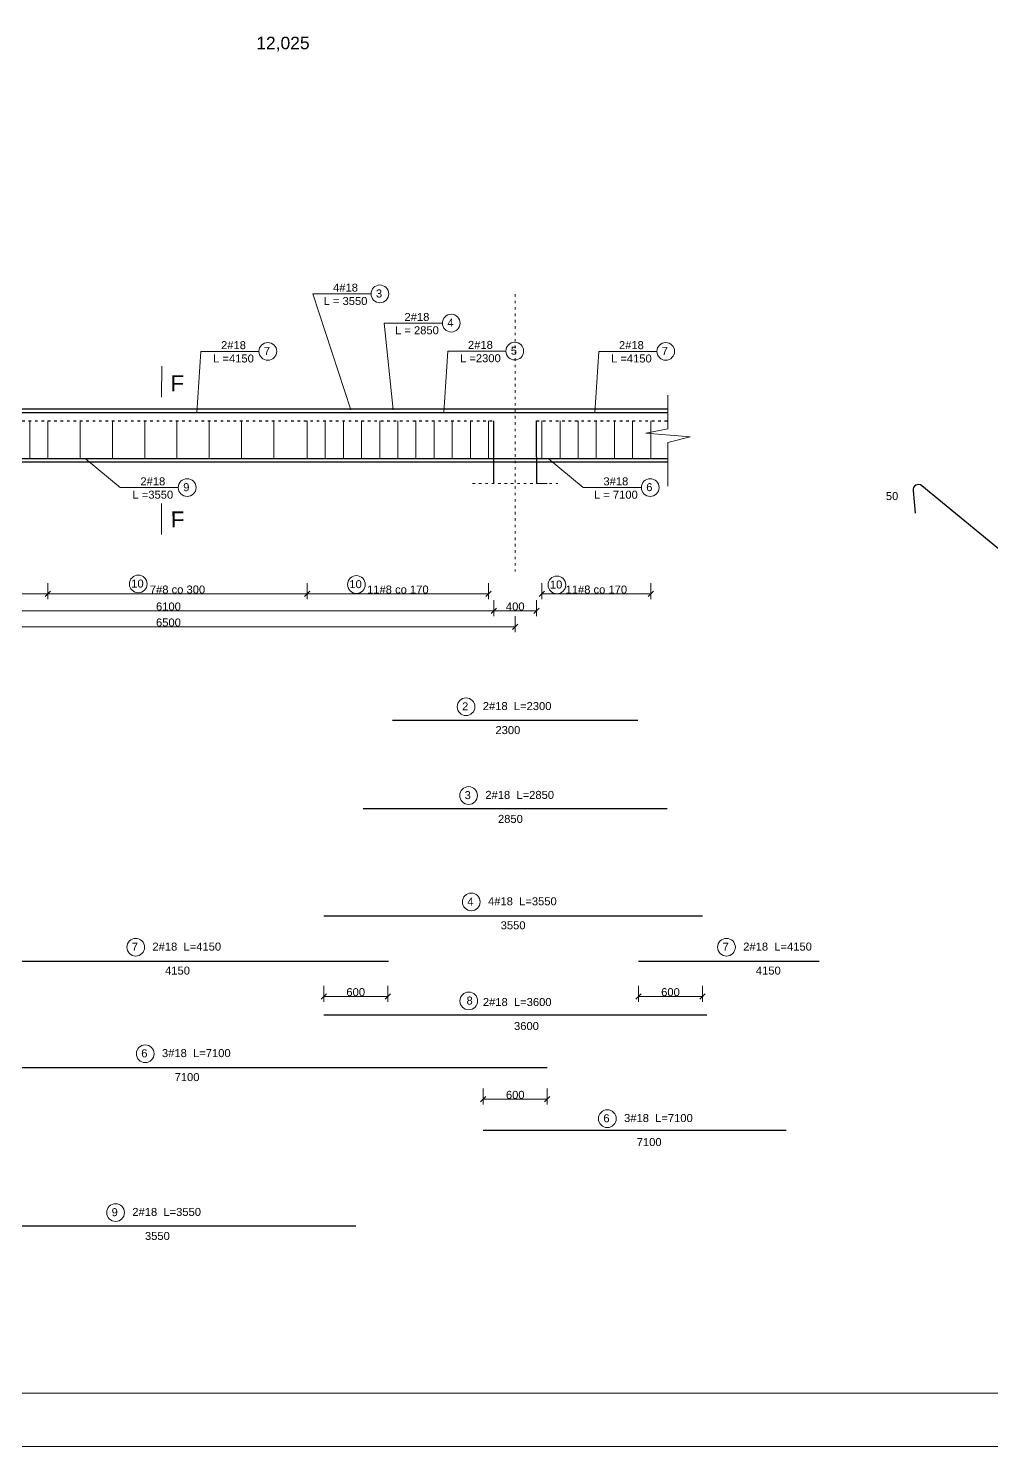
# Model space of a CAD drawing. Header units: millimetres. Extents: x 167217 to 300968, y 226456 to 301181.
# Drawn here: x 179010 to 188038, y 271481 to 284776 of the extents above; entities that cross this region are included whole.
import ezdxf

# ---------------------------------------------------------------- set-up
doc = ezdxf.new("R2010")
doc.units = ezdxf.units.MM
doc.linetypes.add('ACAD_ISO03W100', pattern=[30, 12, -18])
doc.layers.get('0').update_dxf_attribs({"lineweight": 5})
doc.layers.get('Defpoints').update_dxf_attribs({"lineweight": 25})
for name, color, linetype, lineweight in [('Linie', 7, 'Continuous', 5), ('opisówka', 255, 'Continuous', 5), ('Osie', 7, 'ACAD_ISO03W100', 5), ('pręty fi 20', 3, 'Continuous', 50), ('Słupy', 1, 'Continuous', 25), ('zbrojenie dolne', 210, 'Continuous', 25), ('zbrojenie górne', 70, 'Continuous', 25), ('Ściany', 1, 'Continuous', 25)]:
    doc.layers.add(name, color=color, linetype=linetype, lineweight=lineweight)
doc.styles.add('KB2', font='arial.ttf', dxfattribs={"height": 230})
doc.styles.get("Standard").update_dxf_attribs({"font": 'arial.ttf'})
doc.dimstyles.new('Kopia KB2', dxfattribs={"dimscale": 0, "dimtxt": 75, "dimasz": 50, "dimexe": 50, "dimexo": 6.25, "dimtad": 1, "dimdec": 0, "dimtxsty": 'Standard', "dimblk": 'OBLIQUE', "dimcen": 2.5, "dimclrd": 256, "dimadec": 0, "dimazin": 0, "dimtfac": 1, "dimtdec": 0, "dimtmove": 0, "dimatfit": 2, "dimldrblk": 'DOT', "dimfxl": 100, "dimfxlon": 1, "dimlwd": 5, "dimlwe": 5, "dimarcsym": 0})

# ---------------------------------------------------------------- blocks, each defined once
blk = doc.blocks.new('_Oblique')
at = {"color": 0, "linetype": 'ByBlock', "lineweight": -2}
blk.add_line((-0.5, -0.5), (0.5, 0.5), dxfattribs=at)
blk = doc.blocks.new('*D282')
at = {"layer": 'Defpoints', "color": 0, "lineweight": 5, "ltscale": 100, "transparency": 16777216}
for p in [(181778, 276458), (182378, 276033), (181778, 275702)]:
    blk.add_point(p, dxfattribs=at)
at = {"layer": 'opisówka', "color": 0, "linetype": 'Continuous', "lineweight": 5, "ltscale": 100, "transparency": 16777216}
for p, q in [((181778, 275802), (181778, 275652)), ((182378, 275802), (182378, 275652))]:
    blk.add_line(p, q, dxfattribs=at)
at = {"layer": 'opisówka', "linetype": 'Continuous', "lineweight": 5, "ltscale": 100, "transparency": 16777216}
blk.add_line((182378, 275702), (181778, 275702), dxfattribs=at)
at = {"layer": 'opisówka', "lineweight": 5, "ltscale": 100, "transparency": 16777216, "xscale": 50, "yscale": 50, "zscale": 50, "rotation": 180}
blk.add_blockref('_Oblique', (181778, 275702), dxfattribs=at)
at = {"layer": 'opisówka', "lineweight": 5, "ltscale": 100, "transparency": 16777216, "xscale": 50, "yscale": 50, "zscale": 50}
blk.add_blockref('_Oblique', (182378, 275702), dxfattribs=at)
at = {"layer": 'opisówka', "color": 0, "ltscale": 100, "transparency": 16777216, "insert": (182078, 275741), "char_height": 75, "attachment_point": 5}
blk.add_mtext('600', dxfattribs=at)
blk = doc.blocks.new('_Dot')
at = {"color": 0, "linetype": 'ByBlock', "lineweight": -2}
blk.add_line((-0.5, 0), (-1, 0), dxfattribs=at)
at = {"color": 0, "linetype": 'ByBlock', "const_width": 0.5}
blk.add_lwpolyline([(-0.25, 0, 1), (0.25, 0, 1)], format="xyb", close=True, dxfattribs=at)
blk = doc.blocks.new('*D283')
at = {"layer": 'Defpoints', "color": 0, "lineweight": 5, "ltscale": 100, "transparency": 16777216}
for p in [(183273, 274939), (183873, 274939), (183273, 274739)]:
    blk.add_point(p, dxfattribs=at)
at = {"layer": 'opisówka', "color": 0, "linetype": 'Continuous', "lineweight": 5, "ltscale": 100, "transparency": 16777216}
for p, q in [((183273, 274839), (183273, 274689)), ((183873, 274839), (183873, 274689))]:
    blk.add_line(p, q, dxfattribs=at)
at = {"layer": 'opisówka', "linetype": 'Continuous', "lineweight": 5, "ltscale": 100, "transparency": 16777216}
blk.add_line((183873, 274739), (183273, 274739), dxfattribs=at)
at = {"layer": 'opisówka', "lineweight": 5, "ltscale": 100, "transparency": 16777216, "xscale": 50, "yscale": 50, "zscale": 50, "rotation": 180}
blk.add_blockref('_Oblique', (183273, 274739), dxfattribs=at)
at = {"layer": 'opisówka', "lineweight": 5, "ltscale": 100, "transparency": 16777216, "xscale": 50, "yscale": 50, "zscale": 50}
blk.add_blockref('_Oblique', (183873, 274739), dxfattribs=at)
at = {"layer": 'opisówka', "color": 0, "ltscale": 100, "transparency": 16777216, "insert": (183573, 274778), "char_height": 75, "attachment_point": 5}
blk.add_mtext('600', dxfattribs=at)
blk = doc.blocks.new('*U291')
at = {"layer": 'pręty fi 20', "lineweight": 5}
blk.add_line((0, 177), (0, -177), dxfattribs=at)
blk = doc.blocks.new('*U292')
at = {"layer": 'pręty fi 20', "color": 0, "linetype": 'ByBlock', "lineweight": -2, "transparency": 16777216}
for p in [(0, 0), (170, 0), (340, 0), (510, 0), (680, 0), (850, 0), (1020, 0), (1190, 0), (1360, 0), (1530, 0), (1700, 0), (1870, 0)]:
    blk.add_blockref('*U291', p, dxfattribs=at)
blk = doc.blocks.new('*U293')
at = {"layer": 'pręty fi 20', "lineweight": 5}
blk.add_line((0, 177), (0, -177), dxfattribs=at)
blk = doc.blocks.new('*U294')
at = {"layer": 'pręty fi 20', "color": 0, "linetype": 'ByBlock', "lineweight": -2, "transparency": 16777216}
for p in [(0, 0), (170, 0), (340, 0), (510, 0), (680, 0), (850, 0), (1020, 0), (1190, 0), (1360, 0), (1530, 0), (1700, 0)]:
    blk.add_blockref('*U293', p, dxfattribs=at)
blk = doc.blocks.new('*U295')
at = {"layer": 'pręty fi 20', "lineweight": 5}
blk.add_line((0, 177), (0, -177), dxfattribs=at)
blk = doc.blocks.new('*U296')
at = {"layer": 'pręty fi 20', "color": 0, "linetype": 'ByBlock', "lineweight": -2, "transparency": 16777216}
for p in [(0, 0), (302.5, 0), (605, 0), (907.5, 0), (1210, 0), (1512.5, 0), (1815, 0), (2117.5, 0)]:
    blk.add_blockref('*U295', p, dxfattribs=at)
blk = doc.blocks.new('*U297')
at = {"layer": 'pręty fi 20', "lineweight": 5}
blk.add_line((0, 177), (0, -177), dxfattribs=at)
blk = doc.blocks.new('*U298')
at = {"layer": 'pręty fi 20', "color": 0, "linetype": 'ByBlock', "lineweight": -2, "transparency": 16777216}
for p in [(0, 0), (170, 0), (340, 0), (510, 0), (680, 0), (850, 0), (1020, 0)]:
    blk.add_blockref('*U297', p, dxfattribs=at)
blk = doc.blocks.new('*D302')
at = {"layer": 'Defpoints', "color": 0, "lineweight": 5, "transparency": 16777216}
for p in [(177323, 280713), (179193, 280713), (179193, 279476)]:
    blk.add_point(p, dxfattribs=at)
at = {"layer": 'opisówka', "color": 0, "linetype": 'Continuous', "lineweight": 5, "transparency": 16777216}
for p, q in [((177323, 279576), (177323, 279426)), ((179193, 279576), (179193, 279426))]:
    blk.add_line(p, q, dxfattribs=at)
at = {"layer": 'opisówka', "linetype": 'Continuous', "lineweight": 5, "transparency": 16777216}
blk.add_line((177323, 279476), (179193, 279476), dxfattribs=at)
at = {"layer": 'opisówka', "lineweight": 5, "transparency": 16777216, "xscale": 50, "yscale": 50, "zscale": 50, "rotation": 180}
blk.add_blockref('_Oblique', (177323, 279476), dxfattribs=at)
at = {"layer": 'opisówka', "lineweight": 5, "transparency": 16777216, "xscale": 50, "yscale": 50, "zscale": 50}
blk.add_blockref('_Oblique', (179193, 279476), dxfattribs=at)
at = {"layer": 'opisówka', "color": 0, "lineweight": 5, "transparency": 16777216, "insert": (178258, 279515), "char_height": 75, "attachment_point": 5}
blk.add_mtext('{\\fArial|b0|i0|c238|p34;12#8 co 170}', dxfattribs=at)
blk = doc.blocks.new('*D303')
at = {"layer": 'Defpoints', "color": 0, "lineweight": 5, "transparency": 16777216}
for p in [(179193, 280713), (181623, 280713), (181623, 279476)]:
    blk.add_point(p, dxfattribs=at)
at = {"layer": 'opisówka', "color": 0, "linetype": 'Continuous', "lineweight": 5, "transparency": 16777216}
for p, q in [((179193, 279576), (179193, 279426)), ((181623, 279576), (181623, 279426))]:
    blk.add_line(p, q, dxfattribs=at)
at = {"layer": 'opisówka', "linetype": 'Continuous', "lineweight": 5, "transparency": 16777216}
blk.add_line((179193, 279476), (181623, 279476), dxfattribs=at)
at = {"layer": 'opisówka', "lineweight": 5, "transparency": 16777216, "xscale": 50, "yscale": 50, "zscale": 50, "rotation": 180}
blk.add_blockref('_Oblique', (179193, 279476), dxfattribs=at)
at = {"layer": 'opisówka', "lineweight": 5, "transparency": 16777216, "xscale": 50, "yscale": 50, "zscale": 50}
blk.add_blockref('_Oblique', (181623, 279476), dxfattribs=at)
at = {"layer": 'opisówka', "color": 0, "lineweight": 5, "transparency": 16777216, "insert": (180408, 279515), "char_height": 75, "attachment_point": 5}
blk.add_mtext('{\\fArial|b0|i0|c238|p34;7#8 co 300}', dxfattribs=at)
blk = doc.blocks.new('*D304')
at = {"layer": 'Defpoints', "color": 0, "lineweight": 5, "transparency": 16777216}
for p in [(181623, 280713), (183323, 280713), (183323, 279476)]:
    blk.add_point(p, dxfattribs=at)
at = {"layer": 'opisówka', "color": 0, "linetype": 'Continuous', "lineweight": 5, "transparency": 16777216}
for p, q in [((181623, 279576), (181623, 279426)), ((183323, 279576), (183323, 279426))]:
    blk.add_line(p, q, dxfattribs=at)
at = {"layer": 'opisówka', "linetype": 'Continuous', "lineweight": 5, "transparency": 16777216}
blk.add_line((181623, 279476), (183323, 279476), dxfattribs=at)
at = {"layer": 'opisówka', "lineweight": 5, "transparency": 16777216, "xscale": 50, "yscale": 50, "zscale": 50, "rotation": 180}
blk.add_blockref('_Oblique', (181623, 279476), dxfattribs=at)
at = {"layer": 'opisówka', "lineweight": 5, "transparency": 16777216, "xscale": 50, "yscale": 50, "zscale": 50}
blk.add_blockref('_Oblique', (183323, 279476), dxfattribs=at)
at = {"layer": 'opisówka', "color": 0, "lineweight": 5, "transparency": 16777216, "insert": (182473, 279515), "char_height": 75, "attachment_point": 5}
blk.add_mtext('{\\fArial|b0|i0|c238|p34;11#8 co 170}', dxfattribs=at)
blk = doc.blocks.new('*D305')
at = {"layer": 'Defpoints', "color": 0, "lineweight": 5, "transparency": 16777216}
for p in [(183823, 280713), (184843, 280713), (184843, 279476)]:
    blk.add_point(p, dxfattribs=at)
at = {"layer": 'opisówka', "color": 0, "linetype": 'Continuous', "lineweight": 5, "transparency": 16777216}
for p, q in [((183823, 279576), (183823, 279426)), ((184843, 279576), (184843, 279426))]:
    blk.add_line(p, q, dxfattribs=at)
at = {"layer": 'opisówka', "linetype": 'Continuous', "lineweight": 5, "transparency": 16777216}
blk.add_line((183823, 279476), (184843, 279476), dxfattribs=at)
at = {"layer": 'opisówka', "lineweight": 5, "transparency": 16777216, "xscale": 50, "yscale": 50, "zscale": 50, "rotation": 180}
blk.add_blockref('_Oblique', (183823, 279476), dxfattribs=at)
at = {"layer": 'opisówka', "lineweight": 5, "transparency": 16777216, "xscale": 50, "yscale": 50, "zscale": 50}
blk.add_blockref('_Oblique', (184843, 279476), dxfattribs=at)
at = {"layer": 'opisówka', "color": 0, "lineweight": 5, "transparency": 16777216, "insert": (184333, 279515), "char_height": 75, "attachment_point": 5}
blk.add_mtext('{\\fArial|b0|i0|c238|p34;11#8 co 170}', dxfattribs=at)
blk = doc.blocks.new('*D306')
at = {"layer": 'Defpoints', "color": 0, "lineweight": 5, "ltscale": 100, "transparency": 16777216}
for p in [(185328, 276458), (184728, 276033), (185328, 275702)]:
    blk.add_point(p, dxfattribs=at)
at = {"layer": 'opisówka', "color": 0, "linetype": 'Continuous', "lineweight": 5, "ltscale": 100, "transparency": 16777216}
for p, q in [((184728, 275802), (184728, 275652)), ((185328, 275802), (185328, 275652))]:
    blk.add_line(p, q, dxfattribs=at)
at = {"layer": 'opisówka', "linetype": 'Continuous', "lineweight": 5, "ltscale": 100, "transparency": 16777216}
blk.add_line((184728, 275702), (185328, 275702), dxfattribs=at)
at = {"layer": 'opisówka', "lineweight": 5, "ltscale": 100, "transparency": 16777216, "xscale": 50, "yscale": 50, "zscale": 50, "rotation": 180}
blk.add_blockref('_Oblique', (184728, 275702), dxfattribs=at)
at = {"layer": 'opisówka', "lineweight": 5, "ltscale": 100, "transparency": 16777216, "xscale": 50, "yscale": 50, "zscale": 50}
blk.add_blockref('_Oblique', (185328, 275702), dxfattribs=at)
at = {"layer": 'opisówka', "color": 0, "ltscale": 100, "transparency": 16777216, "insert": (185028, 275741), "char_height": 75, "attachment_point": 5}
blk.add_mtext('600', dxfattribs=at)
blk = doc.blocks.new('*D313')
at = {"layer": 'Defpoints', "color": 0, "lineweight": 5, "transparency": 16777216}
for p in [(177273, 280206), (183373, 280206), (183373, 279317)]:
    blk.add_point(p, dxfattribs=at)
at = {"layer": 'opisówka', "color": 0, "linetype": 'Continuous', "lineweight": 5, "transparency": 16777216}
for p, q in [((177273, 279417), (177273, 279267)), ((183373, 279417), (183373, 279267))]:
    blk.add_line(p, q, dxfattribs=at)
at = {"layer": 'opisówka', "linetype": 'Continuous', "lineweight": 5, "transparency": 16777216}
blk.add_line((177273, 279317), (183373, 279317), dxfattribs=at)
at = {"layer": 'opisówka', "lineweight": 5, "transparency": 16777216, "xscale": 50, "yscale": 50, "zscale": 50, "rotation": 180}
blk.add_blockref('_Oblique', (177273, 279317), dxfattribs=at)
at = {"layer": 'opisówka', "lineweight": 5, "transparency": 16777216, "xscale": 50, "yscale": 50, "zscale": 50}
blk.add_blockref('_Oblique', (183373, 279317), dxfattribs=at)
at = {"layer": 'opisówka', "color": 0, "lineweight": 5, "transparency": 16777216, "insert": (180323, 279356), "char_height": 75, "attachment_point": 5}
blk.add_mtext('6100', dxfattribs=at)
blk = doc.blocks.new('*D314')
at = {"layer": 'Defpoints', "color": 0, "lineweight": 5, "transparency": 16777216}
for p in [(183373, 280206), (183773, 280206), (183773, 279317)]:
    blk.add_point(p, dxfattribs=at)
at = {"layer": 'opisówka', "color": 0, "linetype": 'Continuous', "lineweight": 5, "transparency": 16777216}
for p, q in [((183373, 279417), (183373, 279267)), ((183773, 279417), (183773, 279267))]:
    blk.add_line(p, q, dxfattribs=at)
at = {"layer": 'opisówka', "linetype": 'Continuous', "lineweight": 5, "transparency": 16777216}
blk.add_line((183373, 279317), (183773, 279317), dxfattribs=at)
at = {"layer": 'opisówka', "lineweight": 5, "transparency": 16777216, "xscale": 50, "yscale": 50, "zscale": 50, "rotation": 180}
blk.add_blockref('_Oblique', (183373, 279317), dxfattribs=at)
at = {"layer": 'opisówka', "lineweight": 5, "transparency": 16777216, "xscale": 50, "yscale": 50, "zscale": 50}
blk.add_blockref('_Oblique', (183773, 279317), dxfattribs=at)
at = {"layer": 'opisówka', "color": 0, "lineweight": 5, "transparency": 16777216, "insert": (183573, 279356), "char_height": 75, "attachment_point": 5}
blk.add_mtext('400', dxfattribs=at)
blk = doc.blocks.new('*D316')
at = {"layer": 'Defpoints', "color": 0, "lineweight": 5, "transparency": 16777216}
for p in [(183573, 280206), (177073, 279681), (183573, 279167)]:
    blk.add_point(p, dxfattribs=at)
at = {"layer": 'opisówka', "color": 0, "linetype": 'Continuous', "lineweight": 5, "transparency": 16777216}
for p, q in [((177073, 279267), (177073, 279117)), ((183573, 279267), (183573, 279117))]:
    blk.add_line(p, q, dxfattribs=at)
at = {"layer": 'opisówka', "linetype": 'Continuous', "lineweight": 5, "transparency": 16777216}
blk.add_line((177073, 279167), (183573, 279167), dxfattribs=at)
at = {"layer": 'opisówka', "lineweight": 5, "transparency": 16777216, "xscale": 50, "yscale": 50, "zscale": 50, "rotation": 180}
blk.add_blockref('_Oblique', (177073, 279167), dxfattribs=at)
at = {"layer": 'opisówka', "lineweight": 5, "transparency": 16777216, "xscale": 50, "yscale": 50, "zscale": 50}
blk.add_blockref('_Oblique', (183573, 279167), dxfattribs=at)
at = {"layer": 'opisówka', "color": 0, "lineweight": 5, "transparency": 16777216, "insert": (180323, 279206), "char_height": 75, "attachment_point": 5}
blk.add_mtext('6500', dxfattribs=at)

msp = doc.modelspace()

# ---------------------------------------------------------------- linework, layer by layer
at = {"layer": 'opisówka', "ltscale": 100}
for p, q in [((182031, 281200.2), (181676.9, 282287.3)), ((181676.9, 282287.3), (182221.3, 282287.3)), ((182428.9, 281200.2), (182346.2, 282012.7)), ((182346.2, 282012.7), (182890.6, 282012.7)), ((180589.6, 281173.3), (180627, 281748.2)), ((180627, 281748.2), (181171.4, 281748.2)), ((182903.5, 281175.7), (182940.9, 281750.6)), ((182940.9, 281750.6), (183485.2, 281750.6)), ((184318.4, 281173.3), (184355.8, 281748.2)), ((184355.8, 281748.2), (184900.2, 281748.2)), ((180258.1, 281317.7), (180259.7, 281610.4)), ((185004.1, 281336.5), (185004.1, 281022.5)), ((185004.1, 281022.5), (184795.4, 280980.5)), ((184795.4, 280980.5), (185212.8, 280946.7)), ((185212.8, 280946.7), (185004.1, 280894.8)), ((185004.1, 280894.8), (185004.1, 280697.9)), ((179542.1, 280744.1), (179871.1, 280471.4)), ((183881.4, 280744.1), (184210.4, 280471.4)), ((185004.1, 280697.9), (185004.1, 280484.6)), ((179871.1, 280471.4), (180415.4, 280471.4)), ((184210.4, 280471.4), (184754.8, 280471.4)), ((180258.9, 280323), (180258, 280030.2))]:
    msp.add_line(p, q, dxfattribs=at)
at = {"layer": 'opisówka', "lineweight": 5}
msp.add_line((183772.9, 280508.3), (183872.9, 280508.3), dxfattribs=at)
at = {"layer": 'opisówka', "ltscale": 100}
for points in [[(167216.5, 301180.7), (209266.5, 301180.7), (209266.5, 271480.7), (167216.5, 271480.7)], [(167716.5, 300680.7), (208766.5, 300680.7), (208766.5, 271980.7), (167716.5, 271980.7)]]:
    msp.add_lwpolyline(points, close=True, dxfattribs=at)
for centre in [(182304.4, 282287.3), (182973.7, 282012.7), (181254.5, 281748.2), (183568.4, 281750.6), (184983.3, 281748.2), (180498.5, 280471.4), (184837.9, 280471.4), (180040.6, 279567.9), (182084.6, 279562.6), (183963.9, 279558.8), (183111.9, 278417), (183136, 277584.6), (183161.2, 276587.2), (180016.2, 276162.5), (185552.8, 276162.5), (183137.4, 275658.7), (180105.4, 275164.1), (184436.1, 274555.2), (179827.5, 273675)]:
    msp.add_circle(centre, 83.1, dxfattribs=at)
at = {"layer": 'Osie', "ltscale": 2}
for p, q in [((183572.9, 282283.3), (183572.9, 279683.3)), ((183172.9, 280508.3), (183972.9, 280508.3))]:
    msp.add_line(p, q, dxfattribs=at)
at = {"layer": 'Słupy', "ltscale": 100}
for points in [[(183372.9, 280508.3), (183372.9, 280758.3)], [(183772.9, 280758.3), (183772.9, 280508.3)]]:
    msp.add_lwpolyline(points, dxfattribs=at)
at = {"layer": 'zbrojenie dolne', "ltscale": 100}
for p, q in [((185004.1, 281173.3), (171547.9, 281173.3)), ((171547.9, 280744.1), (185004.1, 280744.1)), ((182422.9, 278289.4), (184722.9, 278289.4)), ((182147.9, 277461.8), (184997.9, 277461.8)), ((181777.8, 276457.9), (185327.8, 276457.9)), ((178227.8, 276033.2), (182384.8, 276033.2)), ((184727.8, 276033.2), (186422.8, 276033.2)), ((185368.1, 275524.7), (181777.8, 275524.7)), ((176772.9, 275034.8), (183872.9, 275034.8)), ((186110.7, 274443.5), (183272.9, 274443.5)), ((178527.8, 273550.8), (182077.8, 273550.8))]:
    msp.add_line(p, q, dxfattribs=at)
at = {"layer": 'zbrojenie górne', "ltscale": 100}
for p, q in [((187301, 280444.6), (187321.7, 280230.6)), ((191441.5, 277145.2), (187382.5, 280488))]:
    msp.add_line(p, q, dxfattribs=at)
msp.add_arc((187350.7, 280449.4), 50, 50.52649, 185.52649, dxfattribs=at)
at = {"layer": 'Ściany', "linetype": 'ACAD_ISO03W100', "ltscale": 2}
for p, q in [((177272.9, 281098.3), (183372.9, 281098.3)), ((183772.9, 281098.3), (185004.1, 281098.3))]:
    msp.add_line(p, q, dxfattribs=at)
at = {"layer": 'Ściany', "ltscale": 2}
for p, q in [((183372.9, 280758.3), (183372.9, 281098.3)), ((183772.9, 280758.3), (183772.9, 281098.3))]:
    msp.add_line(p, q, dxfattribs=at)
at = {"layer": 'Ściany', "ltscale": 100}
for points in [[(171547.9, 281208.3), (185004.1, 281208.3)], [(185004.1, 280709.1), (171547.9, 280709.1)]]:
    msp.add_lwpolyline(points, dxfattribs=at)

# ---------------------------------------------------------------- block references
at = {"layer": 'pręty fi 20', "lineweight": 5}
for name, p in [('*U292', (177322.9, 280921.2)), ('*U296', (179192.9, 280921.2)), ('*U298', (183822.9, 280921.2))]:
    msp.add_blockref(name, p, dxfattribs=at)
at = {"layer": 'pręty fi 20', "lineweight": 5, "xscale": -1}
msp.add_blockref('*U294', (183322.9, 280921.2), dxfattribs=at)

# ---------------------------------------------------------------- texts
at = {"insert": (181146.2, 284697.6), "char_height": 116.98, "attachment_point": 1}
msp.add_mtext_dynamic_manual_height_columns('{\\fArial|b0|i0|c238|p34;12,025}', width=1444.108, gutter_width=584.9, heights=[0], dxfattribs=at)
at = {"layer": 'Linie', "ltscale": 100, "char_height": 75, "style": 'KB2'}
for s, width, insert, attachment_point in [('\\A1;\\pxqc;4#{\\fArial|b0|i0|c238|p34;18}  \\PL = 3{\\fArial|b0|i0|c238|p34;55}0', 405.03, (181780, 282383.1), 1), ('\\pxqc;{\\fArial|b0|i0|c238|p34;3}', 136.168, (182228.2, 282328.5), 1), ('\\A1;\\pxqc;2#{\\fArial|b0|i0|c238|p34;18}  \\PL = 2{\\fArial|b0|i0|c238|p34;85}0', 405.03, (182449.3, 282108.5), 1), ('\\pxqc;{\\fArial|b0|i0|c238|p34;4}', 136.168, (182897.5, 282054), 1), ('\\A1;\\pxqc;2#{\\fArial|b0|i0|c238|p34;18}  \\PL ={\\fArial|b0|i0|c238|p34;4150}', 405.03, (180730.1, 281844), 1), ('\\pxqc;{\\fArial|b0|i0|c238|p34;7}', 136.168, (181178.3, 281789.5), 1), ('\\A1;\\pxqc;2#{\\fArial|b0|i0|c238|p34;18}  \\PL ={\\fArial|b0|i0|c238|p34;23}00', 405.03, (183044, 281846.4), 1), ('\\pxqc;{\\fArial|b0|i0|c238|p34;5}', 136.168, (183492.2, 281791.9), 1), ('\\A1;\\pxqc;2#{\\fArial|b0|i0|c238|p34;18}  \\PL ={\\fArial|b0|i0|c238|p34;4150}', 405.03, (184458.9, 281844), 1), ('\\pxqc;{\\fArial|b0|i0|c238|p34;7}', 136.168, (184907.1, 281789.5), 1), ('\\A1;\\pxqc;{\\fArial|b0|i0|c238|p34;2}#{\\fArial|b0|i0|c238|p34;18}  \\PL ={\\fArial|b0|i0|c238|p34;3550}', 405.03, (179974.2, 280567.2), 1), ('\\A1;\\pxqc;{\\fArial|b0|i0|c238|p34;3}#{\\fArial|b0|i0|c238|p34;18}  \\PL = {\\fArial|b0|i0|c238|p34;71}00', 405.03, (184313.5, 280567.2), 1), ('\\pxqc;{\\fArial|b0|i0|c238|p34;9}', 136.168, (180422.4, 280512.7), 1), ('\\pxqc;{\\fArial|b0|i0|c238|p34;6}', 136.168, (184761.7, 280512.7), 1), ('\\pxqc;1{\\fArial|b0|i0|c238|p34;0}', 136.168, (179964.4, 279609.1), 1), ('\\pxqc;1{\\fArial|b0|i0|c238|p34;0}', 136.168, (182008.4, 279603.8), 1), ('\\pxqc;1{\\fArial|b0|i0|c238|p34;0}', 136.168, (183887.8, 279600.1), 1), ('\\pxqc;2', 136.168, (183035.7, 278458.2), 1), ('\\A1;\\pxqc;2#{\\fArial|b0|i0|c238|p34;18}  L={\\fArial|b0|i0|c238|p34;23}00', 715.906, (183232.6, 278460.4), 1), ('\\A1;\\pxqc;{\\fArial|b0|i0|c238|p34;23}00', 715.906, (183145.9, 278235.3), 1), ('\\pxqc;3', 136.168, (183059.8, 277625.8), 1), ('\\A1;\\pxqc;2#{\\fArial|b0|i0|c238|p34;18}  L=2{\\fArial|b0|i0|c238|p34;85}0', 715.906, (183256.7, 277627.9), 1), ('\\A1;\\pxqc;2{\\fArial|b0|i0|c238|p34;85}0', 715.906, (183170, 277402.9), 1), ('\\pxqc;4', 136.168, (183085, 276628.4), 1), ('\\A1;\\pxqc;4#{\\fArial|b0|i0|c238|p34;18}  L=3{\\fArial|b0|i0|c238|p34;55}0', 715.906, (183281.9, 276630.5), 1), ('\\A1;\\pxqc;3{\\fArial|b0|i0|c238|p34;55}0', 715.906, (183195.2, 276405.5), 1), ('\\pxqc;{\\fArial|b0|i0|c238|p34;7}', 136.168, (179940, 276203.7), 1), ('\\A1;\\pxqc;2#{\\fArial|b0|i0|c238|p34;18}  L={\\fArial|b0|i0|c238|p34;4150}', 715.906, (180136.9, 276205.9), 1), ('\\pxqc;{\\fArial|b0|i0|c238|p34;7}', 136.168, (185476.6, 276203.7), 1), ('\\A1;\\pxqc;2#{\\fArial|b0|i0|c238|p34;18}  L={\\fArial|b0|i0|c238|p34;4150}', 715.906, (185673.5, 276205.9), 1), ('\\A1;\\pxqc;{\\fArial|b0|i0|c238|p34;4150}', 715.906, (180050.1, 275980.8), 1), ('\\A1;\\pxqc;{\\fArial|b0|i0|c238|p34;4150}', 715.906, (185586.8, 275980.8), 1), ('\\pxqc;{\\fArial|b0|i0|c238|p34;8}', 136.168, (183213.6, 275700), 3), ('\\A1;\\pxqc;2#{\\fArial|b0|i0|c238|p34;18}  L={\\fArial|b0|i0|c238|p34;3600}', 715.906, (183949.4, 275686.1), 3), ('\\A1;\\pxqc;{\\fArial|b0|i0|c238|p34;3600}', 715.906, (184036.2, 275461), 3), ('\\pxqc;{\\fArial|b0|i0|c238|p34;6}', 136.168, (180029.2, 275205.3), 1), ('\\A1;\\pxqc;{\\fArial|b0|i0|c238|p34;3}#{\\fArial|b0|i0|c238|p34;18}  L={\\fArial|b0|i0|c238|p34;7100}', 715.906, (180226.1, 275207.4), 1), ('\\A1;\\pxqc;{\\fArial|b0|i0|c238|p34;7100}', 715.906, (180139.3, 274982.4), 1), ('\\pxqc;{\\fArial|b0|i0|c238|p34;6}', 136.168, (184359.9, 274596.4), 1), ('\\A1;\\pxqc;{\\fArial|b0|i0|c238|p34;3}#{\\fArial|b0|i0|c238|p34;18}  L={\\fArial|b0|i0|c238|p34;7100}', 715.906, (184556.9, 274598.5), 1), ('\\A1;\\pxqc;{\\fArial|b0|i0|c238|p34;7100}', 715.906, (184470.1, 274373.5), 1), ('\\pxqc;{\\fArial|b0|i0|c238|p34;9}', 136.168, (179751.3, 273716.2), 1), ('\\A1;\\pxqc;{\\fArial|b0|i0|c238|p34;2}#{\\fArial|b0|i0|c238|p34;18}  L=3{\\fArial|b0|i0|c238|p34;55}0', 715.906, (179948.3, 273718.4), 1), ('\\A1;\\pxqc;{\\fArial|b0|i0|c238|p34;3550}', 715.906, (179861.5, 273493.3), 1)]:
    msp.add_mtext_dynamic_manual_height_columns(s, width=width, gutter_width=1150, heights=[0], dxfattribs=dict(at, insert=insert, attachment_point=attachment_point))
at = {"layer": 'Linie', "ltscale": 100, "style": 'KB2'}
for s, width, insert, char_height, attachment_point, rotation in [('\\pxqc;F', 495.535, (180653, 281373.4), 150, 9, 359.67744), ('\\A1;\\pxqc;50', 715.906, (186746.4, 280427.6), 75, 1, 0.25179), ('F', 495.535, (180471.6, 280247.7), 150, 3, 0.32256)]:
    msp.add_mtext_dynamic_manual_height_columns(s, width=width, gutter_width=1150, heights=[0], dxfattribs=dict(at, insert=insert, char_height=char_height, attachment_point=attachment_point, rotation=rotation))

# ---------------------------------------------------------------- dimensions: what is measured, and where the dimension line sits
at = {"layer": 'opisówka', "lineweight": 5}
for base, p1, p2, text, picture, middle in [((179192.9, 279475.7), (177322.9, 280712.5), (179192.9, 280712.5), '{\\fArial|b0|i0|c238|p34;12#8 co 170}', '*D302', (178257.9, 279515.1)), ((181622.9, 279475.7), (179192.9, 280712.5), (181622.9, 280712.5), '{\\fArial|b0|i0|c238|p34;7#8 co 300}', '*D303', (180407.9, 279515.2)), ((183322.9, 279475.7), (181622.9, 280712.5), (183322.9, 280712.5), '{\\fArial|b0|i0|c238|p34;11#8 co 170}', '*D304', (182472.9, 279515.1)), ((184842.9, 279475.7), (183822.9, 280712.5), (184842.9, 280712.5), '{\\fArial|b0|i0|c238|p34;11#8 co 170}', '*D305', (184332.9, 279515.1))]:
    dim = msp.add_linear_dim(base=base, p1=p1, p2=p2, text=text, dimstyle='Kopia KB2', override={"dimscale": 1, "dimtmove": 1}, dxfattribs=at)
    dim.commit()
    dim.dimension.update_dxf_attribs({"geometry": picture, "text_midpoint": middle})
for base, p1, p2, picture, middle in [((183572.9, 279167.4), (177072.9, 279680.9), (183572.9, 280205.9), '*D316', (180322.9, 279206.4)), ((183372.9, 279316.8), (177272.9, 280205.9), (183372.9, 280205.9), '*D313', (180322.9, 279355.8)), ((183772.9, 279316.8), (183372.9, 280205.9), (183772.9, 280205.9), '*D314', (183572.9, 279355.8))]:
    dim = msp.add_linear_dim(base=base, p1=p1, p2=p2, dimstyle='Kopia KB2', override={"dimscale": 1, "dimtmove": 1}, dxfattribs=at)
    dim.commit()
    dim.dimension.update_dxf_attribs({"geometry": picture, "text_midpoint": middle})
at = {"layer": 'opisówka', "ltscale": 100}
for base, p1, p2, picture, middle in [((181777.8, 275702), (182377.8, 276033.2), (181777.8, 276457.9), '*D282', (182077.8, 275740.9)), ((183272.9, 274738.9), (183872.9, 274938.6), (183272.9, 274938.6), '*D283', (183572.9, 274777.8))]:
    dim = msp.add_linear_dim(base=base, p1=p1, p2=p2, angle=180, dimstyle='Kopia KB2', override={"dimscale": 1}, dxfattribs=at)
    dim.commit()
    dim.dimension.update_dxf_attribs({"geometry": picture, "text_midpoint": middle})
dim = msp.add_linear_dim(base=(185327.8, 275702), p1=(184727.8, 276033.2), p2=(185327.8, 276457.9), dimstyle='Kopia KB2', override={"dimscale": 1}, dxfattribs=at)
dim.commit()
dim.dimension.update_dxf_attribs({"geometry": '*D306', "text_midpoint": (185027.8, 275740.9)})

doc.saveas('drawing.dxf')
